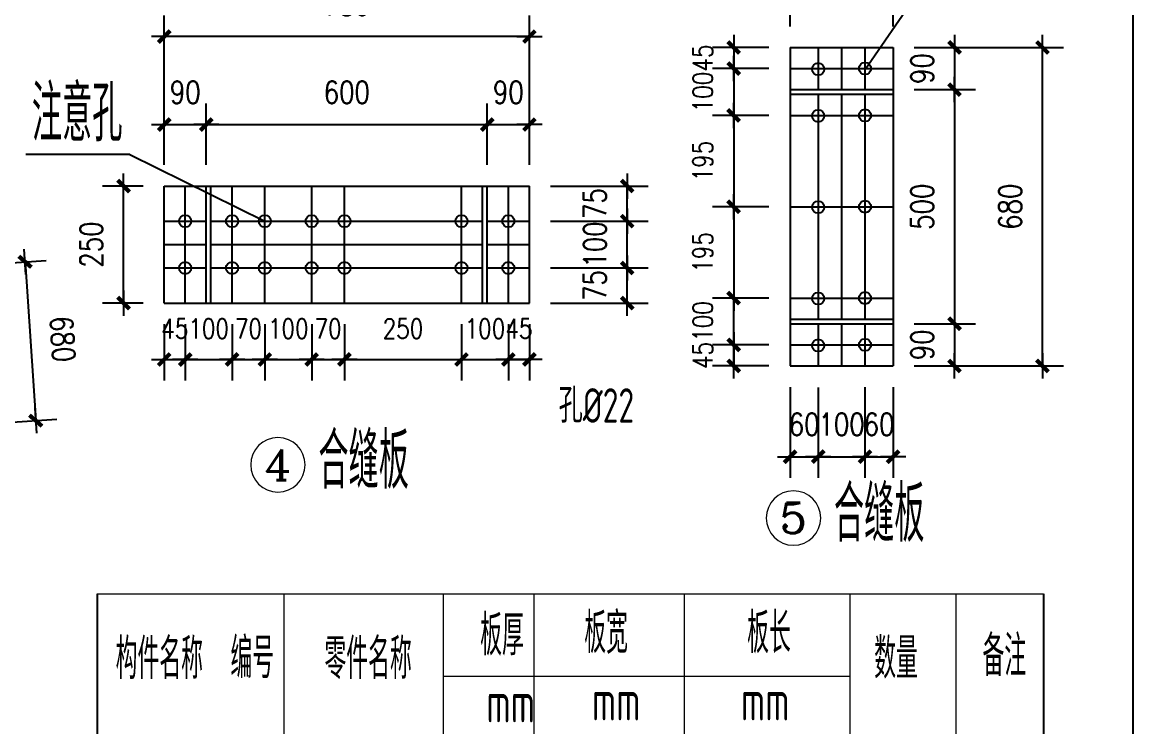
# Model space of a CAD drawing. Header units: millimetres. Extents: x 2451220 to 4527627, y -5186613 to -1639140.
# Drawn here: x 2507648 to 2512391, y -1726558 to -1723549 of the extents above; entities that cross this region are included whole.
import ezdxf
from ezdxf.enums import TextEntityAlignment as Align

# ---------------------------------------------------------------- set-up
doc = ezdxf.new("R2010")
doc.units = ezdxf.units.MM
doc.header["$LTSCALE"] = 1000
doc.header["$PDMODE"] = 34
doc.layers.add('钢架', color=7, linetype='Continuous', lineweight=25)
doc.styles.add('COMPLEX', font='COMPLEX')
doc.styles.add('DIM_FONT', font='simplex.shx', dxfattribs={"width": 0.8, "bigfont": 'hztxt.shx'})
doc.styles.add('hz', font='gbenor.shx', dxfattribs={"width": 0.75, "height": 100, "bigfont": 'gbcbig.shx'})
doc.styles.add('TSSD_Label', font='Tssdeng.shx', dxfattribs={"width": 0.7, "bigfont": 'hztxt.shx'})
doc.dimstyles.new('WGH(1)', dxfattribs={"dimscale": 1.2, "dimtxt": 100, "dimasz": 0.5, "dimexe": 75, "dimexo": 75, "dimgap": 75, "dimtad": 1, "dimdec": 0, "dimzin": 0, "dimdsep": 46, "dimtxsty": 'DIM_FONT', "dimblk1": '_DIMX', "dimblk2": '_DIMX', "dimsah": 1, "dimcen": 0.09, "dimclrd": 3, "dimclre": 3, "dimclrt": 7, "dimadec": 0, "dimazin": 0, "dimtfac": 1, "dimtdec": 0, "dimtix": 1, "dimtmove": 2, "dimatfit": 3, "dimldrblk": '_DIMX', "dimfxl": 1, "dimtolj": 1, "dimtzin": 0, "dimarcsym": 0})
doc.dimstyles.new('WGH(2)', dxfattribs={"dimscale": 1.2, "dimtxt": 100, "dimasz": 0.5, "dimexe": 75, "dimexo": 75, "dimgap": 75, "dimtad": 1, "dimdec": 0, "dimlfac": 0.5, "dimzin": 0, "dimdsep": 46, "dimtxsty": 'DIM_FONT', "dimblk1": '_DIMX', "dimblk2": '_DIMX', "dimsah": 1, "dimcen": 0.09, "dimclrd": 3, "dimclre": 3, "dimclrt": 7, "dimadec": 0, "dimazin": 0, "dimtfac": 1, "dimtdec": 0, "dimtix": 1, "dimtmove": 2, "dimatfit": 3, "dimldrblk": '_DIMX', "dimfxl": 1, "dimtolj": 1, "dimtzin": 0, "dimarcsym": 0})

# ---------------------------------------------------------------- blocks, each defined once
blk = doc.blocks.new('轴线标号')
at = {"lineweight": 13}
blk.add_circle((0, 0), 0.5, dxfattribs=at)
at = {"layer": '钢架', "lineweight": 13, "style": 'COMPLEX', "width": 1.041667}
blk.add_attdef('A', text='', height=0.56, dxfattribs=at).set_placement((-0.25, -0.28), (0.25, -0.28), align=Align.FIT)
blk = doc.blocks.new('_DIMX')
blk.add_line((-150, 0), (150, 0))
at = {"const_width": 50}
blk.add_lwpolyline([(-70, -70), (70, 70)], dxfattribs=at)
blk = doc.blocks.new('*D2677')
at = {"color": 3, "lineweight": -2}
for p, q in [((2507538.6, -1724580.3), (2507750.1, -1724566.2)), ((2507660.4, -1724572.6), (2507705.6, -1725250.3)), ((2507583.9, -1725258.8), (2507795.4, -1725244.7))]:
    blk.add_line(p, q, dxfattribs=at)
at = {"layer": 'Defpoints', "color": 0}
for p in [(2507448.8, -1724586.3), (2507494.1, -1725264.8), (2507705.6, -1725250.7)]:
    blk.add_point(p, dxfattribs=at)
at = {"color": 3, "lineweight": -2, "xscale": 0.36, "yscale": 0.36, "zscale": 0.36}
for p, rotation in [((2507660.3, -1724572.2), 93.81407483432686), ((2507705.6, -1725250.7), 273.8140748343268)]:
    blk.add_blockref('_DIMX', p, dxfattribs=dict(at, rotation=rotation))
at = {"color": 7, "insert": (2507820.7, -1724902.3), "char_height": 96, "attachment_point": 5, "rotation": 273.8141, "style": 'DIM_FONT'}
blk.add_mtext('\\A1;680', dxfattribs=at)
blk = doc.blocks.new('*D2693')
at = {"color": 3, "lineweight": -2}
for p, q in [((2508254.3, -1724838.7), (2508254.3, -1725079.5)), ((2508344.3, -1724838.7), (2508344.3, -1725079.5)), ((2508254, -1724989.5), (2508253.6, -1724989.5)), ((2508254.3, -1724989.5), (2508344.3, -1724989.5)), ((2508344.7, -1724989.5), (2508345.1, -1724989.5))]:
    blk.add_line(p, q, dxfattribs=at)
at = {"layer": 'Defpoints', "color": 0}
for p in [(2508254.3, -1724748.7), (2508344.3, -1724748.7), (2508344.3, -1724989.5)]:
    blk.add_point(p, dxfattribs=at)
at = {"color": 3, "lineweight": -2, "xscale": 0.36, "yscale": 0.36, "zscale": 0.36}
blk.add_blockref('_DIMX', (2508254.3, -1724989.5), dxfattribs=at)
at = {"color": 3, "lineweight": -2, "xscale": 0.36, "yscale": 0.36, "zscale": 0.36, "rotation": 180}
blk.add_blockref('_DIMX', (2508344.3, -1724989.5), dxfattribs=at)
at = {"color": 7, "insert": (2508299.3, -1724857.5), "char_height": 84, "attachment_point": 5, "style": 'DIM_FONT'}
blk.add_mtext('\\A1;45', dxfattribs=at)
blk = doc.blocks.new('*D2694')
at = {"color": 3, "lineweight": -2}
for p, q in [((2508544.3, -1724838.7), (2508544.3, -1725079.5)), ((2508344.3, -1724928.7), (2508344.3, -1725079.5)), ((2508344, -1724989.5), (2508343.6, -1724989.5)), ((2508344.3, -1724989.5), (2508544.3, -1724989.5)), ((2508544.7, -1724989.5), (2508545.1, -1724989.5))]:
    blk.add_line(p, q, dxfattribs=at)
at = {"layer": 'Defpoints', "color": 0}
for p in [(2508544.3, -1724748.7), (2508344.3, -1724838.7), (2508544.3, -1724989.5)]:
    blk.add_point(p, dxfattribs=at)
at = {"color": 3, "lineweight": -2, "xscale": 0.36, "yscale": 0.36, "zscale": 0.36}
blk.add_blockref('_DIMX', (2508344.3, -1724989.5), dxfattribs=at)
at = {"color": 3, "lineweight": -2, "xscale": 0.36, "yscale": 0.36, "zscale": 0.36, "rotation": 180}
blk.add_blockref('_DIMX', (2508544.3, -1724989.5), dxfattribs=at)
at = {"color": 7, "insert": (2508444.3, -1724857.5), "char_height": 84, "attachment_point": 5, "style": 'DIM_FONT'}
blk.add_mtext('\\A1;100', dxfattribs=at)
blk = doc.blocks.new('*D2695')
at = {"color": 3, "lineweight": -2}
for p, q in [((2508544.3, -1724838.7), (2508544.3, -1725079.5)), ((2508684.3, -1724838.7), (2508684.3, -1725079.5)), ((2508544, -1724989.5), (2508543.6, -1724989.5)), ((2508544.3, -1724989.5), (2508684.3, -1724989.5)), ((2508684.7, -1724989.5), (2508685.1, -1724989.5))]:
    blk.add_line(p, q, dxfattribs=at)
at = {"layer": 'Defpoints', "color": 0}
for p in [(2508544.3, -1724748.7), (2508684.3, -1724748.7), (2508684.3, -1724989.5)]:
    blk.add_point(p, dxfattribs=at)
at = {"color": 3, "lineweight": -2, "xscale": 0.36, "yscale": 0.36, "zscale": 0.36}
blk.add_blockref('_DIMX', (2508544.3, -1724989.5), dxfattribs=at)
at = {"color": 3, "lineweight": -2, "xscale": 0.36, "yscale": 0.36, "zscale": 0.36, "rotation": 180}
blk.add_blockref('_DIMX', (2508684.3, -1724989.5), dxfattribs=at)
at = {"color": 7, "insert": (2508614.3, -1724857.5), "char_height": 84, "attachment_point": 5, "style": 'DIM_FONT'}
blk.add_mtext('\\A1;70', dxfattribs=at)
blk = doc.blocks.new('*D2696')
at = {"color": 3, "lineweight": -2}
for p, q in [((2509724.3, -1724838.7), (2509724.3, -1725079.5)), ((2509814.3, -1724838.7), (2509814.3, -1725079.5)), ((2509724, -1724989.5), (2509723.6, -1724989.5)), ((2509724.3, -1724989.5), (2509814.3, -1724989.5)), ((2509814.7, -1724989.5), (2509815.1, -1724989.5))]:
    blk.add_line(p, q, dxfattribs=at)
at = {"layer": 'Defpoints', "color": 0}
for p in [(2509724.3, -1724748.7), (2509814.3, -1724748.7), (2509814.3, -1724989.5)]:
    blk.add_point(p, dxfattribs=at)
at = {"color": 3, "lineweight": -2, "xscale": 0.36, "yscale": 0.36, "zscale": 0.36}
blk.add_blockref('_DIMX', (2509724.3, -1724989.5), dxfattribs=at)
at = {"color": 3, "lineweight": -2, "xscale": 0.36, "yscale": 0.36, "zscale": 0.36, "rotation": 180}
blk.add_blockref('_DIMX', (2509814.3, -1724989.5), dxfattribs=at)
at = {"color": 7, "insert": (2509769.3, -1724857.5), "char_height": 84, "attachment_point": 5, "style": 'DIM_FONT'}
blk.add_mtext('\\A1;45', dxfattribs=at)
blk = doc.blocks.new('*D2697')
at = {"color": 3, "lineweight": -2}
for p, q in [((2508164.3, -1724248.7), (2507991.2, -1724248.7)), ((2508081.2, -1724748.3), (2508081.2, -1724249)), ((2508164.3, -1724748.7), (2507991.2, -1724748.7))]:
    blk.add_line(p, q, dxfattribs=at)
at = {"layer": 'Defpoints', "color": 0}
for p in [(2508081.2, -1724248.7), (2508254.3, -1724248.7), (2508254.3, -1724748.7)]:
    blk.add_point(p, dxfattribs=at)
at = {"color": 3, "lineweight": -2, "xscale": 0.36, "yscale": 0.36, "zscale": 0.36}
for p, rotation in [((2508081.2, -1724248.7), 90), ((2508081.2, -1724748.7), 270)]:
    blk.add_blockref('_DIMX', p, dxfattribs=dict(at, rotation=rotation))
at = {"color": 7, "insert": (2507943.2, -1724498.7), "char_height": 96, "attachment_point": 5, "rotation": 90, "style": 'DIM_FONT'}
blk.add_mtext('\\A1;250', dxfattribs=at)
blk = doc.blocks.new('*D874')
at = {"color": 3, "lineweight": -2}
for p, q in [((2508254.3, -1724158.7), (2508254.3, -1723896.3)), ((2508434.3, -1724158.7), (2508434.3, -1723896.3)), ((2508254, -1723986.3), (2508253.6, -1723986.3)), ((2508254.3, -1723986.3), (2508434.3, -1723986.3)), ((2508434.7, -1723986.3), (2508435.1, -1723986.3))]:
    blk.add_line(p, q, dxfattribs=at)
at = {"layer": 'Defpoints', "color": 0}
for p in [(2508434.3, -1723986.3), (2508254.3, -1724248.7), (2508434.3, -1724248.7)]:
    blk.add_point(p, dxfattribs=at)
at = {"color": 3, "lineweight": -2, "xscale": 0.36, "yscale": 0.36, "zscale": 0.36}
blk.add_blockref('_DIMX', (2508254.3, -1723986.3), dxfattribs=at)
at = {"color": 3, "lineweight": -2, "xscale": 0.36, "yscale": 0.36, "zscale": 0.36, "rotation": 180}
blk.add_blockref('_DIMX', (2508434.3, -1723986.3), dxfattribs=at)
at = {"color": 7, "insert": (2508344.3, -1723848.3), "char_height": 96, "attachment_point": 5, "style": 'DIM_FONT'}
blk.add_mtext('\\A1;90', dxfattribs=at)
blk = doc.blocks.new('*D2698')
at = {"color": 3, "lineweight": -2}
for p, q in [((2508434.3, -1724158.7), (2508434.3, -1723896.3)), ((2509634.3, -1724158.7), (2509634.3, -1723896.3)), ((2508434.7, -1723986.3), (2509634, -1723986.3))]:
    blk.add_line(p, q, dxfattribs=at)
at = {"layer": 'Defpoints', "color": 0}
for p in [(2509634.3, -1723986.3), (2508434.3, -1724248.7), (2509634.3, -1724248.7)]:
    blk.add_point(p, dxfattribs=at)
at = {"color": 3, "lineweight": -2, "xscale": 0.36, "yscale": 0.36, "zscale": 0.36, "rotation": 180}
blk.add_blockref('_DIMX', (2508434.3, -1723986.3), dxfattribs=at)
at = {"color": 3, "lineweight": -2, "xscale": 0.36, "yscale": 0.36, "zscale": 0.36}
blk.add_blockref('_DIMX', (2509634.3, -1723986.3), dxfattribs=at)
at = {"color": 7, "insert": (2509034.3, -1723848.3), "char_height": 96, "attachment_point": 5, "style": 'DIM_FONT'}
blk.add_mtext('\\A1;600', dxfattribs=at)
blk = doc.blocks.new('*D2699')
at = {"color": 3, "lineweight": -2}
for p, q in [((2509634.3, -1724158.7), (2509634.3, -1723896.3)), ((2509814.3, -1724158.7), (2509814.3, -1723896.3)), ((2509634, -1723986.3), (2509633.6, -1723986.3)), ((2509634.3, -1723986.3), (2509814.3, -1723986.3)), ((2509814.7, -1723986.3), (2509815.1, -1723986.3))]:
    blk.add_line(p, q, dxfattribs=at)
at = {"layer": 'Defpoints', "color": 0}
for p in [(2509814.3, -1723986.3), (2509634.3, -1724248.7), (2509814.3, -1724248.7)]:
    blk.add_point(p, dxfattribs=at)
at = {"color": 3, "lineweight": -2, "xscale": 0.36, "yscale": 0.36, "zscale": 0.36}
blk.add_blockref('_DIMX', (2509634.3, -1723986.3), dxfattribs=at)
at = {"color": 3, "lineweight": -2, "xscale": 0.36, "yscale": 0.36, "zscale": 0.36, "rotation": 180}
blk.add_blockref('_DIMX', (2509814.3, -1723986.3), dxfattribs=at)
at = {"color": 7, "insert": (2509724.3, -1723848.3), "char_height": 96, "attachment_point": 5, "style": 'DIM_FONT'}
blk.add_mtext('\\A1;90', dxfattribs=at)
blk = doc.blocks.new('*D2700')
at = {"color": 3, "lineweight": -2}
for p, q in [((2508254.3, -1724158.7), (2508254.3, -1723520.6)), ((2509814.3, -1724158.7), (2509814.3, -1723520.6)), ((2509814, -1723610.6), (2508254.7, -1723610.6))]:
    blk.add_line(p, q, dxfattribs=at)
at = {"layer": 'Defpoints', "color": 0}
for p in [(2508254.3, -1723610.6), (2508254.3, -1724248.7), (2509814.3, -1724248.7)]:
    blk.add_point(p, dxfattribs=at)
at = {"color": 3, "lineweight": -2, "xscale": 0.36, "yscale": 0.36, "zscale": 0.36, "rotation": 180}
blk.add_blockref('_DIMX', (2508254.3, -1723610.6), dxfattribs=at)
at = {"color": 3, "lineweight": -2, "xscale": 0.36, "yscale": 0.36, "zscale": 0.36}
blk.add_blockref('_DIMX', (2509814.3, -1723610.6), dxfattribs=at)
at = {"color": 7, "insert": (2509034.3, -1723472.6), "char_height": 96, "attachment_point": 5, "style": 'DIM_FONT'}
blk.add_mtext('\\A1;780', dxfattribs=at)
blk = doc.blocks.new('*D875')
at = {"color": 3, "lineweight": -2}
for p, q in [((2509904.3, -1724598.7), (2510321.8, -1724598.7)), ((2510231.8, -1724598.3), (2510231.8, -1724598)), ((2510231.8, -1724748.7), (2510231.8, -1724598.7)), ((2509904.3, -1724748.7), (2510321.8, -1724748.7)), ((2510231.8, -1724749), (2510231.8, -1724749.4))]:
    blk.add_line(p, q, dxfattribs=at)
at = {"layer": 'Defpoints', "color": 0}
for p in [(2509814.3, -1724598.7), (2510231.8, -1724598.7), (2509814.3, -1724748.7)]:
    blk.add_point(p, dxfattribs=at)
at = {"color": 3, "lineweight": -2, "xscale": 0.36, "yscale": 0.36, "zscale": 0.36}
for p, rotation in [((2510231.8, -1724598.7), 270), ((2510231.8, -1724748.7), 90)]:
    blk.add_blockref('_DIMX', p, dxfattribs=dict(at, rotation=rotation))
at = {"color": 7, "insert": (2510093.8, -1724673.7), "char_height": 96, "attachment_point": 5, "rotation": 90, "style": 'DIM_FONT'}
blk.add_mtext('\\A1;75', dxfattribs=at)
blk = doc.blocks.new('*D2701')
at = {"color": 3, "lineweight": -2}
for p, q in [((2509904.3, -1724398.7), (2510321.8, -1724398.7)), ((2510231.8, -1724398.3), (2510231.8, -1724398)), ((2510231.8, -1724598.7), (2510231.8, -1724398.7)), ((2509904.3, -1724598.7), (2510321.8, -1724598.7)), ((2510231.8, -1724599), (2510231.8, -1724599.4))]:
    blk.add_line(p, q, dxfattribs=at)
at = {"layer": 'Defpoints', "color": 0}
for p in [(2509814.3, -1724398.7), (2510231.8, -1724398.7), (2509814.3, -1724598.7)]:
    blk.add_point(p, dxfattribs=at)
at = {"color": 3, "lineweight": -2, "xscale": 0.36, "yscale": 0.36, "zscale": 0.36}
for p, rotation in [((2510231.8, -1724398.7), 270), ((2510231.8, -1724598.7), 90)]:
    blk.add_blockref('_DIMX', p, dxfattribs=dict(at, rotation=rotation))
at = {"color": 7, "insert": (2510093.8, -1724498.7), "char_height": 96, "attachment_point": 5, "rotation": 90, "style": 'DIM_FONT'}
blk.add_mtext('\\A1;100', dxfattribs=at)
blk = doc.blocks.new('*D2702')
at = {"color": 3, "lineweight": -2}
for p, q in [((2509904.3, -1724248.7), (2510321.8, -1724248.7)), ((2510231.8, -1724248.3), (2510231.8, -1724248)), ((2510231.8, -1724398.7), (2510231.8, -1724248.7)), ((2509904.3, -1724398.7), (2510321.8, -1724398.7)), ((2510231.8, -1724399), (2510231.8, -1724399.4))]:
    blk.add_line(p, q, dxfattribs=at)
at = {"layer": 'Defpoints', "color": 0}
for p in [(2509814.3, -1724248.7), (2510231.8, -1724248.7), (2509814.3, -1724398.7)]:
    blk.add_point(p, dxfattribs=at)
at = {"color": 3, "lineweight": -2, "xscale": 0.36, "yscale": 0.36, "zscale": 0.36}
for p, rotation in [((2510231.8, -1724248.7), 270), ((2510231.8, -1724398.7), 90)]:
    blk.add_blockref('_DIMX', p, dxfattribs=dict(at, rotation=rotation))
at = {"color": 7, "insert": (2510093.8, -1724323.7), "char_height": 96, "attachment_point": 5, "rotation": 90, "style": 'DIM_FONT'}
blk.add_mtext('\\A1;75', dxfattribs=at)
blk = doc.blocks.new('*D2703')
at = {"color": 3, "lineweight": -2}
for p, q in [((2509524.3, -1724838.7), (2509524.3, -1725079.5)), ((2509724.3, -1724838.7), (2509724.3, -1725079.5)), ((2509524, -1724989.5), (2509523.6, -1724989.5)), ((2509524.3, -1724989.5), (2509724.3, -1724989.5)), ((2509724.7, -1724989.5), (2509725.1, -1724989.5))]:
    blk.add_line(p, q, dxfattribs=at)
at = {"layer": 'Defpoints', "color": 0}
for p in [(2509524.3, -1724748.7), (2509724.3, -1724748.7), (2509724.3, -1724989.5)]:
    blk.add_point(p, dxfattribs=at)
at = {"color": 3, "lineweight": -2, "xscale": 0.36, "yscale": 0.36, "zscale": 0.36}
blk.add_blockref('_DIMX', (2509524.3, -1724989.5), dxfattribs=at)
at = {"color": 3, "lineweight": -2, "xscale": 0.36, "yscale": 0.36, "zscale": 0.36, "rotation": 180}
blk.add_blockref('_DIMX', (2509724.3, -1724989.5), dxfattribs=at)
at = {"color": 7, "insert": (2509624.3, -1724857.5), "char_height": 84, "attachment_point": 5, "style": 'DIM_FONT'}
blk.add_mtext('\\A1;100', dxfattribs=at)
blk = doc.blocks.new('*D876')
at = {"color": 3, "lineweight": -2}
for p, q in [((2509024.3, -1724838.7), (2509024.3, -1725079.5)), ((2509524.3, -1724838.7), (2509524.3, -1725079.5)), ((2509024.7, -1724989.5), (2509524, -1724989.5))]:
    blk.add_line(p, q, dxfattribs=at)
at = {"layer": 'Defpoints', "color": 0}
for p in [(2509024.3, -1724748.7), (2509524.3, -1724748.7), (2509524.3, -1724989.5)]:
    blk.add_point(p, dxfattribs=at)
at = {"color": 3, "lineweight": -2, "xscale": 0.36, "yscale": 0.36, "zscale": 0.36, "rotation": 180}
blk.add_blockref('_DIMX', (2509024.3, -1724989.5), dxfattribs=at)
at = {"color": 3, "lineweight": -2, "xscale": 0.36, "yscale": 0.36, "zscale": 0.36}
blk.add_blockref('_DIMX', (2509524.3, -1724989.5), dxfattribs=at)
at = {"color": 7, "insert": (2509274.3, -1724857.5), "char_height": 84, "attachment_point": 5, "style": 'DIM_FONT'}
blk.add_mtext('\\A1;250', dxfattribs=at)
blk = doc.blocks.new('*D877')
at = {"color": 3, "lineweight": -2}
for p, q in [((2508884.3, -1724838.7), (2508884.3, -1725079.5)), ((2509024.3, -1724838.7), (2509024.3, -1725079.5)), ((2508884, -1724989.5), (2508883.6, -1724989.5)), ((2508884.3, -1724989.5), (2509024.3, -1724989.5)), ((2509024.7, -1724989.5), (2509025.1, -1724989.5))]:
    blk.add_line(p, q, dxfattribs=at)
at = {"layer": 'Defpoints', "color": 0}
for p in [(2508884.3, -1724748.7), (2509024.3, -1724748.7), (2509024.3, -1724989.5)]:
    blk.add_point(p, dxfattribs=at)
at = {"color": 3, "lineweight": -2, "xscale": 0.36, "yscale": 0.36, "zscale": 0.36}
blk.add_blockref('_DIMX', (2508884.3, -1724989.5), dxfattribs=at)
at = {"color": 3, "lineweight": -2, "xscale": 0.36, "yscale": 0.36, "zscale": 0.36, "rotation": 180}
blk.add_blockref('_DIMX', (2509024.3, -1724989.5), dxfattribs=at)
at = {"color": 7, "insert": (2508954.3, -1724857.5), "char_height": 84, "attachment_point": 5, "style": 'DIM_FONT'}
blk.add_mtext('\\A1;70', dxfattribs=at)
blk = doc.blocks.new('*D878')
at = {"color": 3, "lineweight": -2}
for p, q in [((2508684.3, -1724838.7), (2508684.3, -1725079.5)), ((2508884.3, -1724838.7), (2508884.3, -1725079.5)), ((2508684, -1724989.5), (2508683.6, -1724989.5)), ((2508684.3, -1724989.5), (2508884.3, -1724989.5)), ((2508884.7, -1724989.5), (2508885.1, -1724989.5))]:
    blk.add_line(p, q, dxfattribs=at)
at = {"layer": 'Defpoints', "color": 0}
for p in [(2508684.3, -1724748.7), (2508884.3, -1724748.7), (2508884.3, -1724989.5)]:
    blk.add_point(p, dxfattribs=at)
at = {"color": 3, "lineweight": -2, "xscale": 0.36, "yscale": 0.36, "zscale": 0.36}
blk.add_blockref('_DIMX', (2508684.3, -1724989.5), dxfattribs=at)
at = {"color": 3, "lineweight": -2, "xscale": 0.36, "yscale": 0.36, "zscale": 0.36, "rotation": 180}
blk.add_blockref('_DIMX', (2508884.3, -1724989.5), dxfattribs=at)
at = {"color": 7, "insert": (2508784.3, -1724857.5), "char_height": 84, "attachment_point": 5, "style": 'DIM_FONT'}
blk.add_mtext('\\A1;100', dxfattribs=at)
blk = doc.blocks.new('*D2704')
at = {"color": 3, "lineweight": -2}
for p, q in [((2510837.6, -1723657.1), (2510596.8, -1723657.1)), ((2510686.8, -1723656.8), (2510686.8, -1723656.4)), ((2510686.8, -1723657.1), (2510686.8, -1723747.1)), ((2510837.6, -1723747.1), (2510596.8, -1723747.1)), ((2510686.8, -1723747.5), (2510686.8, -1723747.8))]:
    blk.add_line(p, q, dxfattribs=at)
at = {"layer": 'Defpoints', "color": 0}
for p in [(2510927.6, -1723657.1), (2510686.8, -1723747.1), (2510927.6, -1723747.1)]:
    blk.add_point(p, dxfattribs=at)
at = {"color": 3, "lineweight": -2, "xscale": 0.36, "yscale": 0.36, "zscale": 0.36}
for p, rotation in [((2510686.8, -1723657.1), 270), ((2510686.8, -1723747.1), 90)]:
    blk.add_blockref('_DIMX', p, dxfattribs=dict(at, rotation=rotation))
at = {"color": 7, "insert": (2510554.8, -1723702.1), "char_height": 84, "attachment_point": 5, "rotation": 90, "style": 'DIM_FONT'}
blk.add_mtext('\\A1;45', dxfattribs=at)
blk = doc.blocks.new('*D2705')
at = {"color": 3, "lineweight": -2}
for p, q in [((2510747.6, -1723747.1), (2510596.8, -1723747.1)), ((2510686.8, -1723746.8), (2510686.8, -1723746.4)), ((2510686.8, -1723747.1), (2510686.8, -1723947.1)), ((2510837.6, -1723947.1), (2510596.8, -1723947.1)), ((2510686.8, -1723947.5), (2510686.8, -1723947.8))]:
    blk.add_line(p, q, dxfattribs=at)
at = {"layer": 'Defpoints', "color": 0}
for p in [(2510837.6, -1723747.1), (2510686.8, -1723947.1), (2510927.6, -1723947.1)]:
    blk.add_point(p, dxfattribs=at)
at = {"color": 3, "lineweight": -2, "xscale": 0.36, "yscale": 0.36, "zscale": 0.36}
for p, rotation in [((2510686.8, -1723747.1), 270), ((2510686.8, -1723947.1), 90)]:
    blk.add_blockref('_DIMX', p, dxfattribs=dict(at, rotation=rotation))
at = {"color": 7, "insert": (2510554.8, -1723847.1), "char_height": 84, "attachment_point": 5, "rotation": 90, "style": 'DIM_FONT'}
blk.add_mtext('\\A1;100', dxfattribs=at)
blk = doc.blocks.new('*D2706')
at = {"color": 3, "lineweight": -2}
for p, q in [((2510837.6, -1723947.1), (2510596.8, -1723947.1)), ((2510686.8, -1723947.5), (2510686.8, -1724336.8)), ((2510837.6, -1724337.1), (2510596.8, -1724337.1))]:
    blk.add_line(p, q, dxfattribs=at)
at = {"layer": 'Defpoints', "color": 0}
for p in [(2510927.6, -1723947.1), (2510686.8, -1724337.1), (2510927.6, -1724337.1)]:
    blk.add_point(p, dxfattribs=at)
at = {"color": 3, "lineweight": -2, "xscale": 0.36, "yscale": 0.36, "zscale": 0.36}
for p, rotation in [((2510686.8, -1723947.1), 90), ((2510686.8, -1724337.1), 270)]:
    blk.add_blockref('_DIMX', p, dxfattribs=dict(at, rotation=rotation))
at = {"color": 7, "insert": (2510554.8, -1724142.1), "char_height": 84, "attachment_point": 5, "rotation": 90, "style": 'DIM_FONT'}
blk.add_mtext('\\A1;195', dxfattribs=at)
blk = doc.blocks.new('*D2707')
at = {"color": 3, "lineweight": -2}
for p, q in [((2510837.6, -1724927.1), (2510596.8, -1724927.1)), ((2510686.8, -1724926.8), (2510686.8, -1724926.4)), ((2510686.8, -1724927.1), (2510686.8, -1725017.1)), ((2510837.6, -1725017.1), (2510596.8, -1725017.1)), ((2510686.8, -1725017.5), (2510686.8, -1725017.8))]:
    blk.add_line(p, q, dxfattribs=at)
at = {"layer": 'Defpoints', "color": 0}
for p in [(2510927.6, -1724927.1), (2510686.8, -1725017.1), (2510927.6, -1725017.1)]:
    blk.add_point(p, dxfattribs=at)
at = {"color": 3, "lineweight": -2, "xscale": 0.36, "yscale": 0.36, "zscale": 0.36}
for p, rotation in [((2510686.8, -1724927.1), 270), ((2510686.8, -1725017.1), 90)]:
    blk.add_blockref('_DIMX', p, dxfattribs=dict(at, rotation=rotation))
at = {"color": 7, "insert": (2510554.8, -1724972.1), "char_height": 84, "attachment_point": 5, "rotation": 90, "style": 'DIM_FONT'}
blk.add_mtext('\\A1;45', dxfattribs=at)
blk = doc.blocks.new('*D2708')
at = {"color": 3, "lineweight": -2}
for p, q in [((2510927.6, -1723567.1), (2510927.6, -1723227.3)), ((2511367.6, -1723567.1), (2511367.6, -1723227.3)), ((2510928, -1723317.3), (2511367.3, -1723317.3))]:
    blk.add_line(p, q, dxfattribs=at)
at = {"layer": 'Defpoints', "color": 0}
for p in [(2511367.6, -1723317.3), (2510927.6, -1723657.1), (2511367.6, -1723657.1)]:
    blk.add_point(p, dxfattribs=at)
at = {"color": 3, "lineweight": -2, "xscale": 0.36, "yscale": 0.36, "zscale": 0.36, "rotation": 180}
blk.add_blockref('_DIMX', (2510927.6, -1723317.3), dxfattribs=at)
at = {"color": 3, "lineweight": -2, "xscale": 0.36, "yscale": 0.36, "zscale": 0.36}
blk.add_blockref('_DIMX', (2511367.6, -1723317.3), dxfattribs=at)
at = {"color": 7, "insert": (2511147.6, -1723179.3), "char_height": 96, "attachment_point": 5, "style": 'DIM_FONT'}
blk.add_mtext('\\A1;220', dxfattribs=at)
blk = doc.blocks.new('*D879')
at = {"color": 3, "lineweight": -2}
for p, q in [((2511457.6, -1723657.1), (2511720, -1723657.1)), ((2511630, -1723656.8), (2511630, -1723656.4)), ((2511630, -1723657.1), (2511630, -1723837.1)), ((2511457.6, -1723837.1), (2511720, -1723837.1)), ((2511630, -1723837.5), (2511630, -1723837.8))]:
    blk.add_line(p, q, dxfattribs=at)
at = {"layer": 'Defpoints', "color": 0}
for p in [(2511367.6, -1723657.1), (2511367.6, -1723837.1), (2511630, -1723837.1)]:
    blk.add_point(p, dxfattribs=at)
at = {"color": 3, "lineweight": -2, "xscale": 0.36, "yscale": 0.36, "zscale": 0.36}
for p, rotation in [((2511630, -1723657.1), 270), ((2511630, -1723837.1), 90)]:
    blk.add_blockref('_DIMX', p, dxfattribs=dict(at, rotation=rotation))
at = {"color": 7, "insert": (2511492, -1723747.1), "char_height": 96, "attachment_point": 5, "rotation": 90, "style": 'DIM_FONT'}
blk.add_mtext('\\A1;90', dxfattribs=at)
blk = doc.blocks.new('*D2709')
at = {"color": 3, "lineweight": -2}
for p, q in [((2511457.6, -1723837.1), (2511720, -1723837.1)), ((2511630, -1723837.5), (2511630, -1724836.8)), ((2511457.6, -1724837.1), (2511720, -1724837.1))]:
    blk.add_line(p, q, dxfattribs=at)
at = {"layer": 'Defpoints', "color": 0}
for p in [(2511367.6, -1723837.1), (2511367.6, -1724837.1), (2511630, -1724837.1)]:
    blk.add_point(p, dxfattribs=at)
at = {"color": 3, "lineweight": -2, "xscale": 0.36, "yscale": 0.36, "zscale": 0.36}
for p, rotation in [((2511630, -1723837.1), 90), ((2511630, -1724837.1), 270)]:
    blk.add_blockref('_DIMX', p, dxfattribs=dict(at, rotation=rotation))
at = {"color": 7, "insert": (2511492, -1724337.1), "char_height": 96, "attachment_point": 5, "rotation": 90, "style": 'DIM_FONT'}
blk.add_mtext('\\A1;500', dxfattribs=at)
blk = doc.blocks.new('*D2710')
at = {"color": 3, "lineweight": -2}
for p, q in [((2511457.6, -1724837.1), (2511720, -1724837.1)), ((2511630, -1724836.8), (2511630, -1724836.4)), ((2511630, -1724837.1), (2511630, -1725017.1)), ((2511457.6, -1725017.1), (2511720, -1725017.1)), ((2511630, -1725017.5), (2511630, -1725017.8))]:
    blk.add_line(p, q, dxfattribs=at)
at = {"layer": 'Defpoints', "color": 0}
for p in [(2511367.6, -1724837.1), (2511367.6, -1725017.1), (2511630, -1725017.1)]:
    blk.add_point(p, dxfattribs=at)
at = {"color": 3, "lineweight": -2, "xscale": 0.36, "yscale": 0.36, "zscale": 0.36}
for p, rotation in [((2511630, -1724837.1), 270), ((2511630, -1725017.1), 90)]:
    blk.add_blockref('_DIMX', p, dxfattribs=dict(at, rotation=rotation))
at = {"color": 7, "insert": (2511492, -1724927.1), "char_height": 96, "attachment_point": 5, "rotation": 90, "style": 'DIM_FONT'}
blk.add_mtext('\\A1;90', dxfattribs=at)
blk = doc.blocks.new('*D2711')
at = {"color": 3, "lineweight": -2}
for p, q in [((2511457.6, -1723657.1), (2512095.7, -1723657.1)), ((2512005.7, -1725016.8), (2512005.7, -1723657.5)), ((2511457.6, -1725017.1), (2512095.7, -1725017.1))]:
    blk.add_line(p, q, dxfattribs=at)
at = {"layer": 'Defpoints', "color": 0}
for p in [(2511367.6, -1723657.1), (2512005.7, -1723657.1), (2511367.6, -1725017.1)]:
    blk.add_point(p, dxfattribs=at)
at = {"color": 3, "lineweight": -2, "xscale": 0.36, "yscale": 0.36, "zscale": 0.36}
for p, rotation in [((2512005.7, -1723657.1), 90), ((2512005.7, -1725017.1), 270)]:
    blk.add_blockref('_DIMX', p, dxfattribs=dict(at, rotation=rotation))
at = {"color": 7, "insert": (2511867.7, -1724337.1), "char_height": 96, "attachment_point": 5, "rotation": 90, "style": 'DIM_FONT'}
blk.add_mtext('\\A1;680', dxfattribs=at)
blk = doc.blocks.new('*D880')
at = {"color": 3, "lineweight": -2}
for p, q in [((2510927.6, -1725107.1), (2510927.6, -1725494.6)), ((2511047.9, -1725109.3), (2511047.9, -1725494.6)), ((2510927.3, -1725404.6), (2510926.9, -1725404.6)), ((2510927.6, -1725404.6), (2511047.9, -1725404.6)), ((2511048.2, -1725404.6), (2511048.6, -1725404.6))]:
    blk.add_line(p, q, dxfattribs=at)
at = {"layer": 'Defpoints', "color": 0}
for p in [(2510927.6, -1725017.1), (2511047.9, -1725019.3), (2511047.9, -1725404.6)]:
    blk.add_point(p, dxfattribs=at)
at = {"color": 3, "lineweight": -2, "xscale": 0.36, "yscale": 0.36, "zscale": 0.36}
blk.add_blockref('_DIMX', (2510927.6, -1725404.6), dxfattribs=at)
at = {"color": 3, "lineweight": -2, "xscale": 0.36, "yscale": 0.36, "zscale": 0.36, "rotation": 180}
blk.add_blockref('_DIMX', (2511047.9, -1725404.6), dxfattribs=at)
at = {"color": 7, "insert": (2510987.8, -1725266.6), "char_height": 96, "attachment_point": 5, "style": 'DIM_FONT'}
blk.add_mtext('\\A1;60', dxfattribs=at)
blk = doc.blocks.new('*D2712')
at = {"color": 3, "lineweight": -2}
for p, q in [((2511047.9, -1725109.3), (2511047.9, -1725494.6)), ((2511247.6, -1725107.1), (2511247.6, -1725494.6)), ((2511047.5, -1725404.6), (2511047.2, -1725404.6)), ((2511047.9, -1725404.6), (2511247.6, -1725404.6)), ((2511248, -1725404.6), (2511248.4, -1725404.6))]:
    blk.add_line(p, q, dxfattribs=at)
at = {"layer": 'Defpoints', "color": 0}
for p in [(2511047.9, -1725019.3), (2511247.6, -1725017.1), (2511247.6, -1725404.6)]:
    blk.add_point(p, dxfattribs=at)
at = {"color": 3, "lineweight": -2, "xscale": 0.36, "yscale": 0.36, "zscale": 0.36}
blk.add_blockref('_DIMX', (2511047.9, -1725404.6), dxfattribs=at)
at = {"color": 3, "lineweight": -2, "xscale": 0.36, "yscale": 0.36, "zscale": 0.36, "rotation": 180}
blk.add_blockref('_DIMX', (2511247.6, -1725404.6), dxfattribs=at)
at = {"color": 7, "insert": (2511147.8, -1725266.6), "char_height": 96, "attachment_point": 5, "style": 'DIM_FONT'}
blk.add_mtext('\\A1;100', dxfattribs=at)
blk = doc.blocks.new('*D2713')
at = {"color": 3, "lineweight": -2}
for p, q in [((2511247.6, -1725107.1), (2511247.6, -1725494.6)), ((2511367.6, -1725107.1), (2511367.6, -1725494.6)), ((2511247.3, -1725404.6), (2511246.9, -1725404.6)), ((2511247.6, -1725404.6), (2511367.6, -1725404.6)), ((2511368, -1725404.6), (2511368.4, -1725404.6))]:
    blk.add_line(p, q, dxfattribs=at)
at = {"layer": 'Defpoints', "color": 0}
for p in [(2511247.6, -1725017.1), (2511367.6, -1725017.1), (2511367.6, -1725404.6)]:
    blk.add_point(p, dxfattribs=at)
at = {"color": 3, "lineweight": -2, "xscale": 0.36, "yscale": 0.36, "zscale": 0.36}
blk.add_blockref('_DIMX', (2511247.6, -1725404.6), dxfattribs=at)
at = {"color": 3, "lineweight": -2, "xscale": 0.36, "yscale": 0.36, "zscale": 0.36, "rotation": 180}
blk.add_blockref('_DIMX', (2511367.6, -1725404.6), dxfattribs=at)
at = {"color": 7, "insert": (2511307.6, -1725266.6), "char_height": 96, "attachment_point": 5, "style": 'DIM_FONT'}
blk.add_mtext('\\A1;60', dxfattribs=at)
blk = doc.blocks.new('*D2714')
at = {"color": 3, "lineweight": -2}
for p, q in [((2510837.6, -1724727.1), (2510596.8, -1724727.1)), ((2510686.8, -1724726.8), (2510686.8, -1724726.4)), ((2510686.8, -1724927.1), (2510686.8, -1724727.1)), ((2510747.6, -1724927.1), (2510596.8, -1724927.1)), ((2510686.8, -1724927.5), (2510686.8, -1724927.8))]:
    blk.add_line(p, q, dxfattribs=at)
at = {"layer": 'Defpoints', "color": 0}
for p in [(2510686.8, -1724727.1), (2510927.6, -1724727.1), (2510837.6, -1724927.1)]:
    blk.add_point(p, dxfattribs=at)
at = {"color": 3, "lineweight": -2, "xscale": 0.36, "yscale": 0.36, "zscale": 0.36}
for p, rotation in [((2510686.8, -1724727.1), 270), ((2510686.8, -1724927.1), 90)]:
    blk.add_blockref('_DIMX', p, dxfattribs=dict(at, rotation=rotation))
at = {"color": 7, "insert": (2510554.8, -1724827.1), "char_height": 84, "attachment_point": 5, "rotation": 90, "style": 'DIM_FONT'}
blk.add_mtext('\\A1;100', dxfattribs=at)
blk = doc.blocks.new('*D881')
at = {"color": 3, "lineweight": -2}
for p, q in [((2510837.6, -1724337.1), (2510596.8, -1724337.1)), ((2510686.8, -1724337.5), (2510686.8, -1724726.8)), ((2510837.6, -1724727.1), (2510596.8, -1724727.1))]:
    blk.add_line(p, q, dxfattribs=at)
at = {"layer": 'Defpoints', "color": 0}
for p in [(2510927.6, -1724337.1), (2510686.8, -1724727.1), (2510927.6, -1724727.1)]:
    blk.add_point(p, dxfattribs=at)
at = {"color": 3, "lineweight": -2, "xscale": 0.36, "yscale": 0.36, "zscale": 0.36}
for p, rotation in [((2510686.8, -1724337.1), 90), ((2510686.8, -1724727.1), 270)]:
    blk.add_blockref('_DIMX', p, dxfattribs=dict(at, rotation=rotation))
at = {"color": 7, "insert": (2510554.8, -1724532.1), "char_height": 84, "attachment_point": 5, "rotation": 90, "style": 'DIM_FONT'}
blk.add_mtext('\\A1;195', dxfattribs=at)

msp = doc.modelspace()

# ---------------------------------------------------------------- linework, layer by layer
for p, q in [((2511617, -1723217.5), (2511246.3, -1723753.5)), ((2510927.6, -1723657.1), (2510927.6, -1725017.1)), ((2510927.6, -1723657.1), (2511367.6, -1723657.1)), ((2511047.9, -1723659.3), (2511047.9, -1723839.3)), ((2511147.6, -1723657.1), (2511147.6, -1723837.1)), ((2511247.6, -1723657.1), (2511247.6, -1723837.1)), ((2511367.6, -1723657.1), (2511367.6, -1725017.1)), ((2510927.6, -1723747.1), (2511367.6, -1723747.1)), ((2510927.6, -1723837.1), (2511367.6, -1723837.1)), ((2510927.6, -1723857.1), (2511367.6, -1723857.1)), ((2511047.9, -1723859.3), (2511047.9, -1724819.3)), ((2511147.6, -1723857.1), (2511147.6, -1724817.1)), ((2511247.6, -1723857.1), (2511247.6, -1724817.1)), ((2510927.6, -1723947.1), (2511367.6, -1723947.1)), ((2508108, -1724114.1), (2507663.8, -1724114.1)), ((2508108, -1724114.1), (2508684.3, -1724398.7)), ((2508254.3, -1724248.7), (2509814.3, -1724248.7)), ((2508254.3, -1724748.7), (2508254.3, -1724248.7)), ((2508344.3, -1724748.7), (2508344.3, -1724248.7)), ((2508434.3, -1724748.7), (2508434.3, -1724248.7)), ((2508454.3, -1724748.7), (2508454.3, -1724248.7)), ((2508544.3, -1724748.7), (2508544.3, -1724248.7)), ((2508684.3, -1724748.7), (2508684.3, -1724248.7)), ((2508884.3, -1724748.7), (2508884.3, -1724248.7)), ((2509024.3, -1724748.7), (2509024.3, -1724248.7)), ((2509524.3, -1724748.7), (2509524.3, -1724248.7)), ((2509614.3, -1724748.7), (2509614.3, -1724248.7)), ((2509634.3, -1724748.7), (2509634.3, -1724248.7)), ((2509724.3, -1724748.7), (2509724.3, -1724248.7)), ((2509814.3, -1724748.7), (2509814.3, -1724248.7)), ((2510927.6, -1724337.1), (2511367.6, -1724337.1)), ((2508254.3, -1724398.7), (2508434.3, -1724398.7)), ((2508454.3, -1724398.7), (2509614.3, -1724398.7)), ((2509634.3, -1724398.7), (2509814.3, -1724398.7)), ((2508254.3, -1724498.7), (2508434.3, -1724498.7)), ((2508454.3, -1724498.7), (2509614.3, -1724498.7)), ((2509634.3, -1724498.7), (2509814.3, -1724498.7)), ((2508254.3, -1724598.7), (2508434.3, -1724598.7)), ((2508454.3, -1724598.7), (2509614.3, -1724598.7)), ((2509634.3, -1724598.7), (2509814.3, -1724598.7)), ((2508254.3, -1724748.7), (2509814.3, -1724748.7)), ((2510927.6, -1724727.1), (2511367.6, -1724727.1)), ((2510927.6, -1724817.1), (2511367.6, -1724817.1)), ((2510927.6, -1724837.1), (2511367.6, -1724837.1)), ((2511047.9, -1724839.3), (2511047.9, -1725019.3)), ((2511147.6, -1724837.1), (2511147.6, -1725017.1)), ((2511247.6, -1724837.1), (2511247.6, -1725017.1)), ((2510927.6, -1724927.1), (2511367.6, -1724927.1)), ((2510927.6, -1725017.1), (2511367.6, -1725017.1)), ((2512010.3, -1725990.8), (2512010.3, -1730767.8))]:
    msp.add_line(p, q)
at = {"color": 1}
msp.add_line((2507968, -1725990.8), (2507968, -1730767.8), dxfattribs=at)
msp.add_lwpolyline([(2499972, -1722507.9), (2512391.4, -1722507.9), (2512391.4, -1731840), (2499972, -1731840)], close=True)
for centre in [(2511247.6, -1723747.1), (2511047.9, -1723749.3), (2511047.9, -1723949.3), (2511247.6, -1723947.1), (2511047.9, -1724339.3), (2511247.6, -1724337.1), (2508344.3, -1724398.7), (2508544.3, -1724398.7), (2508684.3, -1724398.7), (2508884.3, -1724398.7), (2509024.3, -1724398.7), (2509524.3, -1724398.7), (2509724.3, -1724398.7), (2508344.3, -1724598.7), (2508544.3, -1724598.7), (2508684.3, -1724598.7), (2508884.3, -1724598.7), (2509024.3, -1724598.7), (2509524.3, -1724598.7), (2509724.3, -1724598.7), (2511047.9, -1724729.3), (2511247.6, -1724727.1), (2511047.9, -1724929.3), (2511247.6, -1724927.1)]:
    msp.add_circle(centre, 26)
at = {"layer": '钢架', "lineweight": 13}
for p, q in [((2507968, -1725990.8), (2512010.3, -1725990.8)), ((2508765, -1725990.8), (2508765, -1730357.1)), ((2509445.3, -1725990.8), (2509445.3, -1730105.1)), ((2509833.8, -1725990.8), (2509833.8, -1729607.8)), ((2509833.8, -1725990.8), (2509833.8, -1729607.8)), ((2510475, -1725990.8), (2510475, -1730105.1)), ((2511183.2, -1725990.8), (2511183.2, -1730105.1)), ((2511636.3, -1725990.8), (2511636.3, -1730357.1)), ((2509445.3, -1726341.5), (2511183.2, -1726341.5))]:
    msp.add_line(p, q, dxfattribs=at)

# ---------------------------------------------------------------- block references
ref = msp.add_blockref('轴线标号', (2508740.1, -1725439.4), dxfattribs=dict(xscale=-232.4988107294776, yscale=232.4988107294776, zscale=232.4988107293054))
ref.add_attrib('A', '4', dxfattribs={"layer": '钢架', "lineweight": 13, "height": 130.2, "style": 'COMPLEX', "width": 1.171875}).set_placement((2508682, -1725504.5), (2508798.2, -1725504.5), align=Align.FIT)
ref = msp.add_blockref('轴线标号', (2510942.1, -1725666.5), dxfattribs=dict(xscale=-232.4988107294776, yscale=232.4988107294776, zscale=232.4988107293054))
ref.add_attrib('A', '5', dxfattribs={"layer": '钢架', "lineweight": 13, "height": 130.2, "style": 'COMPLEX', "width": 1.339286}).set_placement((2510884, -1725731.6), (2511000.2, -1725731.6), align=Align.FIT)

# ---------------------------------------------------------------- texts
at = {"color": 0, "style": 'TSSD_Label', "width": 0.7}
msp.add_text('孔%%C22', height=147.14, dxfattribs=at).set_placement((2510261.6, -1725303.6), align=Align.BOTTOM_RIGHT)
at = {"layer": '钢架', "lineweight": 13, "style": 'hz'}
for s, insert, char_height, width, attachment_point in [('注意孔', (2508076.1, -1723819), 238.88, 978.981, 3), ('合缝板', (2508912.8, -1725302.3), 238.88, 978.981, 1), ('合缝板', (2511114.8, -1725529.4), 238.88, 978.981, 1), ('板厚', (2509604, -1726080.7), 172.8, 708.175, 1), ('板宽', (2510048.5, -1726070.9), 172.8, 708.175, 1), ('板长', (2510744.1, -1726070.9), 172.8, 708.175, 1), ('构件名称', (2508046.9, -1726181), 172.8, 708.175, 1), ('编号', (2508537.4, -1726177.9), 172.8, 708.175, 1), ('零件名称', (2508938.8, -1726181), 172.8, 708.175, 1), ('数量', (2511286.8, -1726179.5), 172.8, 708.175, 1), ('备注', (2511749.6, -1726168.5), 172.8, 708.175, 1), ('mm', (2509630.7, -1726366.7), 172.8, 708.175, 1), ('mm', (2510081.1, -1726358.5), 172.8, 708.175, 1), ('mm', (2510717.7, -1726358.5), 172.8, 708.175, 1)]:
    msp.add_mtext(s, dxfattribs=dict(at, insert=insert, char_height=char_height, width=width, attachment_point=attachment_point))

# ---------------------------------------------------------------- dimensions: what is measured, and where the dimension line sits
for base, p1, p2, override, picture, middle in [((2511367.6, -1723317.3), (2510927.6, -1723657.1), (2511367.6, -1723657.1), {"dimtxt": 80, "dimasz": 0.3}, '*D2708', (2511147.6, -1723179.3)), ((2509724.3, -1724989.5), (2509524.3, -1724748.7), (2509724.3, -1724748.7), {"dimtxt": 70, "dimasz": 0.3}, '*D2703', (2509624.3, -1724857.5)), ((2511047.9, -1725404.6), (2510927.6, -1725017.1), (2511047.9, -1725019.3), {"dimtxt": 80, "dimasz": 0.3}, '*D880', (2510987.8, -1725266.6)), ((2511247.6, -1725404.6), (2511047.9, -1725019.3), (2511247.6, -1725017.1), {"dimtxt": 80, "dimasz": 0.3}, '*D2712', (2511147.8, -1725266.6)), ((2511367.6, -1725404.6), (2511247.6, -1725017.1), (2511367.6, -1725017.1), {"dimtxt": 80, "dimasz": 0.3}, '*D2713', (2511307.6, -1725266.6))]:
    dim = msp.add_linear_dim(base=base, p1=p1, p2=p2, dimstyle='WGH(2)', override=override)
    dim.commit()
    dim.dimension.update_dxf_attribs({"geometry": picture, "text_midpoint": middle})
for base, p1, p2, angle, override, picture, middle in [((2508254.3, -1723610.6), (2509814.3, -1724248.7), (2508254.3, -1724248.7), 180, {"dimtxt": 80, "dimasz": 0.3}, '*D2700', (2509034.3, -1723472.6)), ((2510686.8, -1723747.1), (2510927.6, -1723657.1), (2510927.6, -1723747.1), 90, {"dimtxt": 70, "dimasz": 0.3}, '*D2704', (2510554.8, -1723702.1)), ((2511630, -1723837.1), (2511367.6, -1723657.1), (2511367.6, -1723837.1), 90, {"dimtxt": 80, "dimasz": 0.3}, '*D879', (2511492, -1723747.1)), ((2512005.7, -1723657.1), (2511367.6, -1725017.1), (2511367.6, -1723657.1), 90, {"dimtxt": 80, "dimasz": 0.3}, '*D2711', (2511867.7, -1724337.1)), ((2510686.8, -1723947.1), (2510837.6, -1723747.1), (2510927.6, -1723947.1), 90, {"dimtxt": 70, "dimasz": 0.3}, '*D2705', (2510554.8, -1723847.1)), ((2508434.3, -1723986.3), (2508254.3, -1724248.7), (2508434.3, -1724248.7), 180, {"dimtxt": 80, "dimasz": 0.3}, '*D874', (2508344.3, -1723848.3)), ((2509634.3, -1723986.3), (2508434.3, -1724248.7), (2509634.3, -1724248.7), 180, {"dimtxt": 80, "dimasz": 0.3}, '*D2698', (2509034.3, -1723848.3)), ((2509814.3, -1723986.3), (2509634.3, -1724248.7), (2509814.3, -1724248.7), 180, {"dimtxt": 80, "dimasz": 0.3}, '*D2699', (2509724.3, -1723848.3)), ((2511630, -1724837.1), (2511367.6, -1723837.1), (2511367.6, -1724837.1), 90, {"dimtxt": 80, "dimasz": 0.3}, '*D2709', (2511492, -1724337.1)), ((2510686.8, -1724337.1), (2510927.6, -1723947.1), (2510927.6, -1724337.1), 90, {"dimtxt": 70, "dimasz": 0.3}, '*D2706', (2510554.8, -1724142.1)), ((2508081.2, -1724248.7), (2508254.3, -1724748.7), (2508254.3, -1724248.7), 90, {"dimtxt": 80, "dimasz": 0.3}, '*D2697', (2507943.2, -1724498.7)), ((2510231.8, -1724248.7), (2509814.3, -1724398.7), (2509814.3, -1724248.7), 90, {"dimtxt": 80, "dimasz": 0.3}, '*D2702', (2510093.8, -1724323.7)), ((2510686.8, -1724727.1), (2510927.6, -1724337.1), (2510927.6, -1724727.1), 90, {"dimtxt": 70, "dimasz": 0.3}, '*D881', (2510554.8, -1724532.1)), ((2510231.8, -1724398.7), (2509814.3, -1724598.7), (2509814.3, -1724398.7), 90, {"dimtxt": 80, "dimasz": 0.3}, '*D2701', (2510093.8, -1724498.7)), ((2510231.8, -1724598.7), (2509814.3, -1724748.7), (2509814.3, -1724598.7), 90, {"dimtxt": 80, "dimasz": 0.3}, '*D875', (2510093.8, -1724673.7)), ((2510686.8, -1724727.1), (2510837.6, -1724927.1), (2510927.6, -1724727.1), 270, {"dimtxt": 70, "dimasz": 0.3}, '*D2714', (2510554.8, -1724827.1)), ((2508344.3, -1724989.5), (2508254.3, -1724748.7), (2508344.3, -1724748.7), 180, {"dimtxt": 70, "dimasz": 0.3}, '*D2693', (2508299.3, -1724857.5)), ((2508544.3, -1724989.5), (2508344.3, -1724838.7), (2508544.3, -1724748.7), 180, {"dimtxt": 70, "dimasz": 0.3}, '*D2694', (2508444.3, -1724857.5)), ((2508684.3, -1724989.5), (2508544.3, -1724748.7), (2508684.3, -1724748.7), 180, {"dimtxt": 70, "dimasz": 0.3}, '*D2695', (2508614.3, -1724857.5)), ((2508884.3, -1724989.5), (2508684.3, -1724748.7), (2508884.3, -1724748.7), 180, {"dimtxt": 70, "dimasz": 0.3}, '*D878', (2508784.3, -1724857.5)), ((2509024.3, -1724989.5), (2508884.3, -1724748.7), (2509024.3, -1724748.7), 180, {"dimtxt": 70, "dimasz": 0.3}, '*D877', (2508954.3, -1724857.5)), ((2509524.3, -1724989.5), (2509024.3, -1724748.7), (2509524.3, -1724748.7), 180, {"dimtxt": 70, "dimasz": 0.3}, '*D876', (2509274.3, -1724857.5)), ((2509814.3, -1724989.5), (2509724.3, -1724748.7), (2509814.3, -1724748.7), 180, {"dimtxt": 70, "dimasz": 0.3}, '*D2696', (2509769.3, -1724857.5)), ((2511630, -1725017.1), (2511367.6, -1724837.1), (2511367.6, -1725017.1), 90, {"dimtxt": 80, "dimasz": 0.3}, '*D2710', (2511492, -1724927.1)), ((2510686.8, -1725017.1), (2510927.6, -1724927.1), (2510927.6, -1725017.1), 90, {"dimtxt": 70, "dimasz": 0.3}, '*D2707', (2510554.8, -1724972.1))]:
    dim = msp.add_linear_dim(base=base, p1=p1, p2=p2, angle=angle, dimstyle='WGH(2)', override=override)
    dim.commit()
    dim.dimension.update_dxf_attribs({"geometry": picture, "text_midpoint": middle})
dim = msp.add_aligned_dim(p1=(2507448.8, -1724586.3), p2=(2507494.1, -1725264.8), distance=212, dimstyle='WGH(1)', override={"dimtxt": 80, "dimasz": 0.3})
dim.commit()
dim.dimension.update_dxf_attribs({"geometry": '*D2677', "text_midpoint": (2507820.7, -1724902.3)})

doc.saveas('drawing.dxf')
